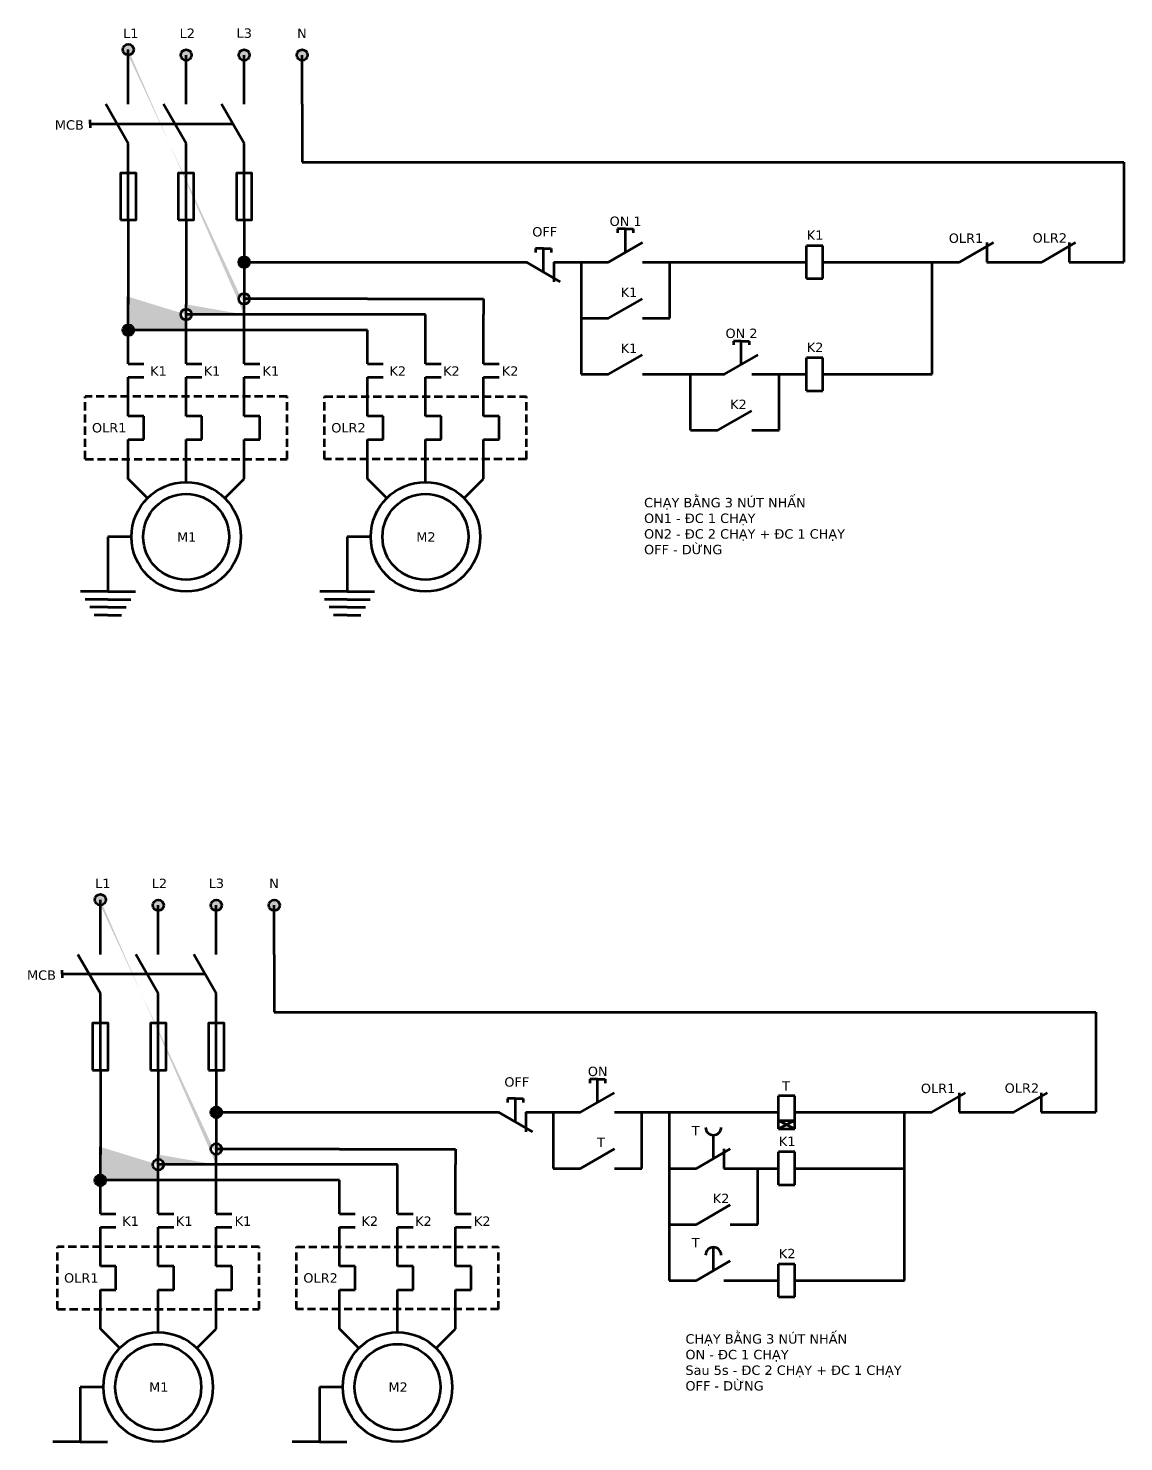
# Model space of a CAD drawing. Header units: inches. Extents: x -249378 to 8604139, y -7721310 to 888715.
# Drawn here: x 6516860 to 7217744, y -1491659 to -587629 of the extents above; entities that cross this region are included whole.
import ezdxf

# ---------------------------------------------------------------- set-up
doc = ezdxf.new("R2010")
doc.units = ezdxf.units.IN
doc.header["$LTSCALE"] = 130
doc.header["$MEASUREMENT"] = 0
doc.linetypes.add('DASHED', pattern=[0.75, 0.5, -0.25])
doc.styles.add('khong-ren', font='verdana_0.ttf', dxfattribs={"height": 400})

msp = doc.modelspace()

# ---------------------------------------------------------------- hatches: boundary and pattern name
at = {"lineweight": 70, "ltscale": 130}
h = msp.add_hatch(color=256, dxfattribs=at)
edge = h.paths.add_edge_path()
edge.add_arc((6692116, -604767), 3500, 0, 360)
edge = h.paths.add_edge_path()
edge.add_arc((6654993, -604767), 3500, 0, 360)
edge = h.paths.add_edge_path()
edge.add_arc((6617870, -604767), 3500, 0, 360)
edge = h.paths.add_edge_path()
edge.add_arc((6580830, -601267), 3500, 0, 360)
edge = h.paths.add_edge_path()
edge.add_arc((6654993, -760701), 3500, 0, 360)
edge = h.paths.add_edge_path(flags=16)
edge.add_arc((6617870, -770701), 3500, 0, 360)
edge = h.paths.add_edge_path()
edge.add_line((6580830, -604767), (6580830, -601267))
edge.add_line((6654993, -770701), (6617870, -770701))
edge.add_line((6617870, -780701), (6580830, -780701))
edge.add_line((6580830, -770701), (6580830, -759328))
edge.add_line((6617870, -770701), (6617870, -764218))
edge.add_line((6654993, -770701), (6654993, -764218))
h = msp.add_hatch(color=256, dxfattribs=at)
edge = h.paths.add_edge_path()
edge.add_arc((6654993, -737226), 3500, 0, 360)
h = msp.add_hatch(color=256, dxfattribs=at)
edge = h.paths.add_edge_path()
edge.add_arc((6580830, -780701), 3500, 0, 360)
h = msp.add_hatch(color=256, dxfattribs=at)
edge = h.paths.add_edge_path()
edge.add_arc((6674264, -1148518), 3500, 0, 360)
edge = h.paths.add_edge_path()
edge.add_arc((6637140, -1148518), 3500, 0, 360)
edge = h.paths.add_edge_path()
edge.add_arc((6600017, -1148518), 3500, 0, 360)
edge = h.paths.add_edge_path()
edge.add_arc((6562978, -1145018), 3500, 0, 360)
edge = h.paths.add_edge_path()
edge.add_arc((6637140, -1304452), 3500, 0, 360)
edge = h.paths.add_edge_path(flags=16)
edge.add_arc((6600017, -1314452), 3500, 0, 360)
edge = h.paths.add_edge_path()
edge.add_line((6562978, -1148518), (6562978, -1145018))
edge.add_line((6637140, -1314452), (6600017, -1314452))
edge.add_line((6600017, -1324452), (6562978, -1324452))
edge.add_line((6562978, -1314452), (6562978, -1303079))
edge.add_line((6600017, -1314452), (6600017, -1307969))
edge.add_line((6637140, -1314452), (6637140, -1307969))
h = msp.add_hatch(color=256, dxfattribs=at)
edge = h.paths.add_edge_path()
edge.add_arc((6637140, -1280977), 3500, 0, 360)
h = msp.add_hatch(color=256, dxfattribs=at)
edge = h.paths.add_edge_path()
edge.add_arc((6562978, -1324452), 3500, 0, 360)

# ---------------------------------------------------------------- linework, layer by layer
for p, q in [((6580830, -604767), (6580830, -601267)), ((6692116, -636251), (6692116, -673242)), ((6593613, -648751), (6647776, -648751)), ((6692116, -673242), (7217744, -673242)), ((7217744, -673242), (7217744, -737226)), ((6580830, -710234), (6580830, -764218)), ((6617870, -710234), (6617870, -764218)), ((6654993, -710234), (6654993, -764218)), ((6654993, -737226), (6835593, -737226)), ((6944744, -737226), (6979744, -737226)), ((7042744, -737226), (7060244, -737226)), ((6580830, -770701), (6580830, -759328)), ((6617870, -770701), (6617870, -764218)), ((6733930, -760701), (6654993, -760701)), ((6654993, -770701), (6654993, -764218)), ((6733930, -760701), (6808093, -760701)), ((6808093, -760701), (6808093, -770701)), ((6654993, -770701), (6617870, -770701)), ((6770970, -770701), (6654993, -770701)), ((6770970, -780701), (6770970, -770701)), ((6617870, -780701), (6580830, -780701)), ((6733930, -780701), (6617870, -780701)), ((6580830, -802185), (6590830, -802185)), ((6617870, -802185), (6627870, -802185)), ((6654993, -802185), (6664993, -802185)), ((6733930, -802185), (6743930, -802185)), ((6770970, -802185), (6780970, -802185)), ((6808093, -802185), (6818093, -802185)), ((6927244, -808921), (6944744, -808921)), ((6940593, -844769), (6940593, -808921)), ((7042744, -808921), (7060244, -808921)), ((6582870, -912908), (6567870, -912908)), ((6567870, -912908), (6567870, -947908)), ((6735970, -912908), (6720970, -912908)), ((6720970, -912908), (6720970, -947908)), ((6567870, -947908), (6550370, -947908)), ((6567870, -947908), (6585370, -947908)), ((6720970, -947908), (6703470, -947908)), ((6720970, -947908), (6738470, -947908)), ((6567870, -952908), (6553287, -952908)), ((6567870, -957908), (6556203, -957908)), ((6567870, -952908), (6582453, -952908)), ((6567870, -957908), (6579537, -957908)), ((6720970, -952908), (6706387, -952908)), ((6720970, -957908), (6709303, -957908)), ((6720970, -952908), (6735553, -952908)), ((6720970, -957908), (6732637, -957908)), ((6567870, -962908), (6559120, -962908)), ((6567870, -962908), (6576620, -962908)), ((6720970, -962908), (6712220, -962908)), ((6720970, -962908), (6729720, -962908)), ((6562978, -1148518), (6562978, -1145018)), ((6674264, -1180002), (6674264, -1216993)), ((6575761, -1192502), (6629924, -1192502)), ((6674264, -1216993), (7199891, -1216993)), ((7199891, -1216993), (7199891, -1280977)), ((6562978, -1253985), (6562978, -1307969)), ((6600017, -1253985), (6600017, -1307969)), ((6637140, -1253985), (6637140, -1307969)), ((6637140, -1280977), (6817740, -1280977)), ((6562978, -1314452), (6562978, -1303079)), ((6600017, -1314452), (6600017, -1307969)), ((6716078, -1304452), (6637140, -1304452)), ((6637140, -1314452), (6637140, -1307969)), ((6716078, -1304452), (6790240, -1304452)), ((6790240, -1304452), (6790240, -1314452)), ((6637140, -1314452), (6600017, -1314452)), ((6753117, -1314452), (6637140, -1314452)), ((6753117, -1324452), (6753117, -1314452)), ((7024891, -1316825), (7042391, -1316825)), ((6600017, -1324452), (6562978, -1324452)), ((6716078, -1324452), (6600017, -1324452)), ((6562978, -1345936), (6572978, -1345936)), ((6600017, -1345936), (6610017, -1345936)), ((6637140, -1345936), (6647140, -1345936)), ((6716078, -1345936), (6726078, -1345936)), ((6753117, -1345936), (6763117, -1345936)), ((6790240, -1345936), (6800240, -1345936)), ((7077391, -1388520), (7077391, -1352672)), ((7024891, -1388520), (7042391, -1388520)), ((6565017, -1456659), (6550017, -1456659)), ((6550017, -1456659), (6550017, -1491659)), ((6718117, -1456659), (6703117, -1456659)), ((6703117, -1456659), (6703117, -1491659)), ((6550017, -1491659), (6532517, -1491659)), ((6550017, -1491659), (6567517, -1491659)), ((6703117, -1491659), (6685617, -1491659)), ((6703117, -1491659), (6720617, -1491659))]:
    msp.add_line(p, q, dxfattribs=at)
at = {"lineweight": 70, "ltscale": 80}
for p, q in [((6580830, -629767), (6580830, -604767)), ((6617870, -629767), (6617870, -604767)), ((6654993, -629767), (6654993, -604767)), ((6692116, -629767), (6692116, -604767)), ((6580830, -636251), (6580830, -611251)), ((6617870, -636251), (6617870, -611251)), ((6654993, -636251), (6654993, -611251)), ((6692116, -636251), (6692116, -611251)), ((6556396, -648751), (6593613, -648751)), ((6580830, -686251), (6580830, -661251)), ((6580830, -692734), (6580830, -667734)), ((6617870, -686251), (6617870, -661251)), ((6617870, -692734), (6617870, -667734)), ((6654993, -686251), (6654993, -661251)), ((6654993, -692734), (6654993, -667734)), ((6580830, -710234), (6580830, -692734)), ((6617870, -710234), (6617870, -692734)), ((6654993, -710234), (6654993, -692734)), ((6580830, -710234), (6580830, -699218)), ((6617870, -710234), (6617870, -699218)), ((6654993, -710234), (6654993, -699218)), ((6898918, -715976), (6893918, -715976)), ((6893918, -715976), (6893918, -718476)), ((6898918, -730976), (6898918, -715976)), ((6898918, -715976), (6903918, -715976)), ((6903918, -715976), (6903918, -718476)), ((6846418, -728476), (6841418, -728476)), ((6841418, -728476), (6841418, -730976)), ((6846418, -743476), (6846418, -728476)), ((6846418, -728476), (6851418, -728476)), ((6851418, -728476), (6851418, -730976)), ((6888093, -737226), (6909744, -724726)), ((7014744, -737226), (7014744, -726726)), ((7025244, -726726), (7014744, -726726)), ((7025244, -747726), (7025244, -726726)), ((7112744, -737226), (7134394, -724726)), ((7130244, -724726), (7130244, -737226)), ((7165244, -737226), (7186894, -724726)), ((7182744, -724726), (7182744, -737226)), ((6835593, -737226), (6857244, -749726)), ((6853093, -737226), (6853093, -749726)), ((6853093, -737226), (6888093, -737226)), ((6870593, -737226), (6870593, -773074)), ((6909744, -737226), (6944744, -737226)), ((6927244, -773074), (6927244, -737226)), ((6979744, -737226), (7014744, -737226)), ((7014744, -747726), (7014744, -737226)), ((7025244, -737226), (7042744, -737226)), ((7060244, -737226), (7095244, -737226)), ((7095244, -808921), (7095244, -737226)), ((7095244, -737226), (7112744, -737226)), ((7130244, -737226), (7165244, -737226)), ((7182744, -737226), (7217744, -737226)), ((7014744, -747726), (7025244, -747726)), ((6888093, -773074), (6909744, -760574)), ((6580830, -795701), (6580830, -770701)), ((6580830, -802185), (6580830, -777185)), ((6617870, -795701), (6617870, -770701)), ((6617870, -802185), (6617870, -777185)), ((6654993, -795701), (6654993, -770701)), ((6654993, -802185), (6654993, -777185)), ((6808093, -795701), (6808093, -770701)), ((6808093, -802185), (6808093, -777185)), ((6870593, -773074), (6888093, -773074)), ((6870593, -773074), (6870593, -808921)), ((6909744, -773074), (6927244, -773074)), ((6733930, -795701), (6733930, -780701)), ((6733930, -802185), (6733930, -780701)), ((6770970, -795701), (6770970, -780701)), ((6770970, -802185), (6770970, -780701)), ((6973069, -787671), (6968069, -787671)), ((6968069, -787671), (6968069, -790171)), ((6973069, -802671), (6973069, -787671)), ((6973069, -787671), (6978069, -787671)), ((6978069, -787671), (6978069, -790171)), ((6888093, -808921), (6909744, -796421)), ((6962244, -808921), (6983894, -796421)), ((7014744, -808921), (7014744, -798421)), ((7025244, -798421), (7014744, -798421)), ((7025244, -819421), (7025244, -798421)), ((6580830, -835701), (6580830, -810701)), ((6580830, -810701), (6590830, -810701)), ((6617870, -835701), (6617870, -810701)), ((6617870, -810701), (6627870, -810701)), ((6654993, -835701), (6654993, -810701)), ((6654993, -810701), (6664993, -810701)), ((6733930, -835701), (6733930, -810701)), ((6733930, -810701), (6743930, -810701)), ((6770970, -835701), (6770970, -810701)), ((6770970, -810701), (6780970, -810701)), ((6808093, -835701), (6808093, -810701)), ((6808093, -810701), (6818093, -810701)), ((6870593, -808921), (6888093, -808921)), ((6909744, -808921), (6927244, -808921)), ((6944744, -808921), (6962244, -808921)), ((6979744, -808921), (7014744, -808921)), ((6997244, -844769), (6997244, -808921)), ((7014744, -819421), (7014744, -808921)), ((7025244, -808921), (7042744, -808921)), ((7060244, -808921), (7095244, -808921)), ((7014744, -819421), (7025244, -819421)), ((6590830, -835701), (6580830, -835701)), ((6590830, -850701), (6590830, -835701)), ((6627870, -835701), (6617870, -835701)), ((6627870, -850701), (6627870, -835701)), ((6664993, -835701), (6654993, -835701)), ((6664993, -850701), (6664993, -835701)), ((6743930, -835701), (6733930, -835701)), ((6743930, -850701), (6743930, -835701)), ((6780970, -835701), (6770970, -835701)), ((6780970, -850701), (6780970, -835701)), ((6818093, -835701), (6808093, -835701)), ((6818093, -850701), (6818093, -835701)), ((6958093, -844769), (6979744, -832269)), ((6940593, -844769), (6958093, -844769)), ((6979744, -844769), (6997244, -844769)), ((6580830, -875701), (6580830, -850701)), ((6580830, -850701), (6590830, -850701)), ((6617870, -877908), (6617870, -850701)), ((6617870, -850701), (6627870, -850701)), ((6654993, -875785), (6654993, -850701)), ((6654993, -850701), (6664993, -850701)), ((6733930, -875701), (6733930, -850701)), ((6733930, -850701), (6743930, -850701)), ((6770970, -877908), (6770970, -850701)), ((6770970, -850701), (6780970, -850701)), ((6808093, -875785), (6808093, -850701)), ((6808093, -850701), (6818093, -850701)), ((6593205, -888076), (6580830, -875701)), ((6642619, -888159), (6654993, -875785)), ((6746305, -888076), (6733930, -875701)), ((6795719, -888159), (6808093, -875785)), ((6562978, -1173518), (6562978, -1148518)), ((6562978, -1180002), (6562978, -1155002)), ((6600017, -1173518), (6600017, -1148518)), ((6600017, -1180002), (6600017, -1155002)), ((6637140, -1173518), (6637140, -1148518)), ((6637140, -1180002), (6637140, -1155002)), ((6674264, -1173518), (6674264, -1148518)), ((6674264, -1180002), (6674264, -1155002)), ((6538544, -1192502), (6575761, -1192502)), ((6562978, -1230002), (6562978, -1205002)), ((6600017, -1230002), (6600017, -1205002)), ((6637140, -1230002), (6637140, -1205002)), ((6562978, -1236485), (6562978, -1211485)), ((6600017, -1236485), (6600017, -1211485)), ((6637140, -1236485), (6637140, -1211485)), ((6562978, -1253985), (6562978, -1236485)), ((6600017, -1253985), (6600017, -1236485)), ((6637140, -1253985), (6637140, -1236485)), ((6562978, -1253985), (6562978, -1242969)), ((6600017, -1253985), (6600017, -1242969)), ((6637140, -1253985), (6637140, -1242969)), ((6881066, -1259727), (6876066, -1259727)), ((6876066, -1259727), (6876066, -1262227)), ((6881066, -1274727), (6881066, -1259727)), ((6881066, -1259727), (6886066, -1259727)), ((6886066, -1259727), (6886066, -1262227)), ((6828566, -1272227), (6823566, -1272227)), ((6823566, -1272227), (6823566, -1274727)), ((6828566, -1287227), (6828566, -1272227)), ((6828566, -1272227), (6833566, -1272227)), ((6833566, -1272227), (6833566, -1274727)), ((6870240, -1280977), (6891891, -1268477)), ((6996891, -1280977), (6996891, -1270477)), ((7007391, -1270477), (6996891, -1270477)), ((7007391, -1291477), (7007391, -1270477)), ((7094891, -1280977), (7116542, -1268477)), ((7112391, -1268477), (7112391, -1280977)), ((7147391, -1280977), (7169042, -1268477)), ((7164891, -1268477), (7164891, -1280977)), ((6817740, -1280977), (6839391, -1293477)), ((6835240, -1280977), (6835240, -1293477)), ((6835240, -1280977), (6870240, -1280977)), ((6852740, -1280977), (6852740, -1316825)), ((6891891, -1280977), (6926891, -1280977)), ((6909391, -1316825), (6909391, -1280977)), ((6926891, -1280977), (6961891, -1280977)), ((6926891, -1280977), (6926891, -1316825)), ((6961891, -1280977), (6996891, -1280977)), ((6996891, -1291477), (6996891, -1280977)), ((7007391, -1280977), (7042391, -1280977)), ((7042391, -1280977), (7077391, -1280977)), ((7077391, -1352672), (7077391, -1280977)), ((7077391, -1280977), (7094891, -1280977)), ((7112391, -1280977), (7147391, -1280977)), ((7164891, -1280977), (7199891, -1280977)), ((6996891, -1286227), (7007391, -1286227)), ((6996891, -1286227), (7007391, -1291477)), ((7007391, -1286227), (6996891, -1291477)), ((6996891, -1291477), (7007391, -1291477)), ((6955216, -1310575), (6955216, -1295575)), ((6870240, -1316825), (6891891, -1304325)), ((6944391, -1316825), (6966042, -1304325)), ((6961891, -1304325), (6961891, -1316825)), ((6996891, -1316825), (6996891, -1306325)), ((7007391, -1306325), (6996891, -1306325)), ((7007391, -1327325), (7007391, -1306325)), ((6562978, -1339452), (6562978, -1314452)), ((6600017, -1339452), (6600017, -1314452)), ((6637140, -1339452), (6637140, -1314452)), ((6790240, -1339452), (6790240, -1314452)), ((6852740, -1316825), (6870240, -1316825)), ((6891891, -1316825), (6909391, -1316825)), ((6926891, -1316825), (6944391, -1316825)), ((6926891, -1316825), (6926891, -1352672)), ((6961891, -1316825), (6996891, -1316825)), ((6983542, -1352672), (6983542, -1316825)), ((6996891, -1327325), (6996891, -1316825)), ((7007391, -1316825), (7024891, -1316825)), ((7042391, -1316825), (7077391, -1316825)), ((6562978, -1345936), (6562978, -1320936)), ((6600017, -1345936), (6600017, -1320936)), ((6637140, -1345936), (6637140, -1320936)), ((6716078, -1339452), (6716078, -1324452)), ((6716078, -1345936), (6716078, -1324452)), ((6753117, -1339452), (6753117, -1324452)), ((6753117, -1345936), (6753117, -1324452)), ((6790240, -1345936), (6790240, -1320936)), ((6996891, -1327325), (7007391, -1327325)), ((6944391, -1352672), (6966042, -1340172)), ((6562978, -1379452), (6562978, -1354452)), ((6562978, -1354452), (6572978, -1354452)), ((6600017, -1379452), (6600017, -1354452)), ((6600017, -1354452), (6610017, -1354452)), ((6637140, -1379452), (6637140, -1354452)), ((6637140, -1354452), (6647140, -1354452)), ((6716078, -1379452), (6716078, -1354452)), ((6716078, -1354452), (6726078, -1354452)), ((6753117, -1379452), (6753117, -1354452)), ((6753117, -1354452), (6763117, -1354452)), ((6790240, -1379452), (6790240, -1354452)), ((6790240, -1354452), (6800240, -1354452)), ((6926891, -1352672), (6926891, -1388520)), ((6926891, -1352672), (6944391, -1352672)), ((6966042, -1352672), (6983542, -1352672)), ((6955216, -1382270), (6955216, -1367270)), ((6572978, -1379452), (6562978, -1379452)), ((6572978, -1394452), (6572978, -1379452)), ((6610017, -1379452), (6600017, -1379452)), ((6610017, -1394452), (6610017, -1379452)), ((6647140, -1379452), (6637140, -1379452)), ((6647140, -1394452), (6647140, -1379452)), ((6726078, -1379452), (6716078, -1379452)), ((6726078, -1394452), (6726078, -1379452)), ((6763117, -1379452), (6753117, -1379452)), ((6763117, -1394452), (6763117, -1379452)), ((6800240, -1379452), (6790240, -1379452)), ((6800240, -1394452), (6800240, -1379452)), ((6944391, -1388520), (6966042, -1376020)), ((6996891, -1388520), (6996891, -1378020)), ((7007391, -1378020), (6996891, -1378020)), ((7007391, -1399020), (7007391, -1378020)), ((6926891, -1388520), (6944391, -1388520)), ((6961891, -1388520), (6996891, -1388520)), ((6996891, -1399020), (6996891, -1388520)), ((7007391, -1388520), (7024891, -1388520)), ((7042391, -1388520), (7077391, -1388520)), ((6562978, -1419452), (6562978, -1394452)), ((6562978, -1394452), (6572978, -1394452)), ((6600017, -1421659), (6600017, -1394452)), ((6600017, -1394452), (6610017, -1394452)), ((6637140, -1419536), (6637140, -1394452)), ((6637140, -1394452), (6647140, -1394452)), ((6716078, -1419452), (6716078, -1394452)), ((6716078, -1394452), (6726078, -1394452)), ((6753117, -1421659), (6753117, -1394452)), ((6753117, -1394452), (6763117, -1394452)), ((6790240, -1419536), (6790240, -1394452)), ((6790240, -1394452), (6800240, -1394452)), ((6996891, -1399020), (7007391, -1399020)), ((6575352, -1431827), (6562978, -1419452)), ((6624766, -1431910), (6637140, -1419536)), ((6728452, -1431827), (6716078, -1419452)), ((6777866, -1431910), (6790240, -1419536))]:
    msp.add_line(p, q, dxfattribs=at)
at = {"lineweight": 70, "ltscale": 30}
for p, q in [((6580830, -661251), (6566396, -636251)), ((6617870, -661251), (6603436, -636251)), ((6654993, -661251), (6640559, -636251)), ((6562978, -1205002), (6548544, -1180002)), ((6600017, -1205002), (6585584, -1180002)), ((6637140, -1205002), (6622707, -1180002))]:
    msp.add_line(p, q, dxfattribs=at)
at = {"lineweight": 70, "ltscale": 70}
for p, q in [((6556396, -648751), (6556396, -646251)), ((6556396, -648751), (6556396, -651251)), ((6538544, -1192502), (6538544, -1190002)), ((6538544, -1192502), (6538544, -1195002))]:
    msp.add_line(p, q, dxfattribs=at)
at = {"linetype": 'DASHED', "lineweight": 70, "ltscale": 80}
for p, q in [((6682493, -823201), (6553330, -823201)), ((6553330, -863201), (6553330, -823201)), ((6682493, -863201), (6682493, -823201)), ((6706430, -863201), (6706430, -823201)), ((6706430, -823201), (6835593, -823201)), ((6835593, -863201), (6835593, -823201)), ((6553330, -863201), (6682493, -863201)), ((6835593, -863201), (6706430, -863201)), ((6664640, -1366952), (6535478, -1366952)), ((6535478, -1406952), (6535478, -1366952)), ((6664640, -1406952), (6664640, -1366952)), ((6688578, -1406952), (6688578, -1366952)), ((6688578, -1366952), (6817740, -1366952)), ((6817740, -1406952), (6817740, -1366952)), ((6535478, -1406952), (6664640, -1406952)), ((6817740, -1406952), (6688578, -1406952))]:
    msp.add_line(p, q, dxfattribs=at)
at = {"lineweight": 70, "ltscale": 130}
for points in [[(6575830, -710234), (6585830, -710234), (6585830, -680234), (6575830, -680234)], [(6612870, -710234), (6622870, -710234), (6622870, -680234), (6612870, -680234)], [(6649993, -710234), (6659993, -710234), (6659993, -680234), (6649993, -680234)], [(6557978, -1253985), (6567978, -1253985), (6567978, -1223985), (6557978, -1223985)], [(6595017, -1253985), (6605017, -1253985), (6605017, -1223985), (6595017, -1223985)], [(6632140, -1253985), (6642140, -1253985), (6642140, -1223985), (6632140, -1223985)]]:
    msp.add_lwpolyline(points, close=True, dxfattribs=at)
for centre in [(6580830, -601267), (6617870, -604767), (6654993, -604767), (6692116, -604767), (6654993, -737226), (6654993, -760701), (6617870, -770701), (6580830, -780701), (6562978, -1145018), (6600017, -1148518), (6637140, -1148518), (6674264, -1148518), (6637140, -1280977), (6637140, -1304452), (6600017, -1314452), (6562978, -1324452)]:
    msp.add_circle(centre, 3500, dxfattribs=at)
at = {"lineweight": 70, "ltscale": 80}
for centre, radius in [((6617870, -912908), 35000), ((6617870, -912908), 27500), ((6770970, -912908), 35000), ((6770970, -912908), 27500), ((6600017, -1456659), 35000), ((6753117, -1456659), 35000), ((6600017, -1456659), 27500), ((6753117, -1456659), 27500)]:
    msp.add_circle(centre, radius, dxfattribs=at)
for centre, start, end in [((6955216, -1290575), 180, 0), ((6955216, -1372270), 0, 180)]:
    msp.add_arc(centre, 5000, start, end, dxfattribs=at)

# ---------------------------------------------------------------- texts
at = {"lineweight": 70, "ltscale": 30, "char_height": 6000, "style": 'khong-ren'}
for s, insert, width, attachment_point in [('L1', (6582433, -590796), 8762.26, 5), ('L2', (6618605, -590796), 8762.26, 5), ('L3', (6655046, -590796), 8762.26, 5), ('N', (6691916, -590796), 8762.26, 5), ('MCB', (6543152, -649526), 17336.59, 5), ('ON 1', (6899037, -711092), 32527.71, 5), ('OFF', (6847296, -717854), 17336.59, 5), ('K1', (7020260, -719929), 17336.59, 5), ('OLR1', (7116813, -721948), 17336.59, 5), ('OLR2', (7170412, -721781), 17336.59, 5), ('K1', (6901199, -756467), 17336.59, 5), ('ON 2', (6973187, -782787), 32527.71, 5), ('K1', (6901199, -792315), 17336.59, 5), ('K2', (7020260, -791699), 17336.59, 5), ('K1', (6600130, -806848), 8697.2, 5), ('K1', (6634436, -806848), 8697.2, 5), ('K1', (6672048, -806848), 8697.2, 5), ('K2', (6753230, -806848), 8697.2, 5), ('K2', (6787536, -806848), 8697.2, 5), ('K2', (6825148, -806848), 8697.2, 5), ('K2', (6971199, -828162), 17336.59, 5), ('OLR1', (6568626, -843201), 17336.59, 5), ('OLR2', (6721726, -843201), 17336.59, 5), ('CHẠY BẰNG 3 NÚT NHẤN\\PON1 - ĐC 1 CHẠY\\PON2 - ĐC 2 CHẠY + ĐC 1 CHẠY\\POFF - DỪNG', (6910845, -906085), 221962.79, 4), ('M1', (6618207, -912983), 17336.59, 5), ('M2', (6771307, -912983), 17336.59, 5), ('L1', (6564581, -1134547), 8762.26, 5), ('L2', (6600753, -1134547), 8762.26, 5), ('L3', (6637194, -1134547), 8762.26, 5), ('N', (6674063, -1134547), 8762.26, 5), ('MCB', (6525300, -1193277), 17336.59, 5), ('ON', (6881184, -1254843), 17336.59, 5), ('OFF', (6829443, -1261605), 17336.59, 5), ('T', (7001624, -1264096), 17336.59, 5), ('OLR1', (7098961, -1265699), 17336.59, 5), ('OLR2', (7152560, -1265532), 17336.59, 5), ('T', (6943932, -1292654), 17336.59, 5), ('T', (6883346, -1300218), 17336.59, 5), ('K1', (7002407, -1299528), 17336.59, 5), ('^I^IK2', (6957497, -1336066), 17336.59, 5), ('K1', (6582277, -1350599), 8697.2, 5), ('K1', (6616583, -1350599), 8697.2, 5), ('K1', (6654196, -1350599), 8697.2, 5), ('K2', (6735377, -1350599), 8697.2, 5), ('K2', (6769683, -1350599), 8697.2, 5), ('K2', (6807296, -1350599), 8697.2, 5), ('T', (6943932, -1364349), 17336.59, 5), ('K2', (7002407, -1371297), 17336.59, 5), ('OLR1', (6550774, -1386952), 17336.59, 5), ('OLR2', (6703874, -1386952), 17336.59, 5), ('CHẠY BẰNG 3 NÚT NHẤN\\PON - ĐC 1 CHẠY\\PSau 5s - ĐC 2 CHẠY + ĐC 1 CHẠY\\POFF - DỪNG', (6937324, -1440961), 221962.79, 4), ('M1', (6600355, -1456734), 17336.59, 5), ('M2', (6753455, -1456734), 17336.59, 5)]:
    msp.add_mtext(s, dxfattribs=dict(at, insert=insert, width=width, attachment_point=attachment_point))

doc.saveas('drawing.dxf')
